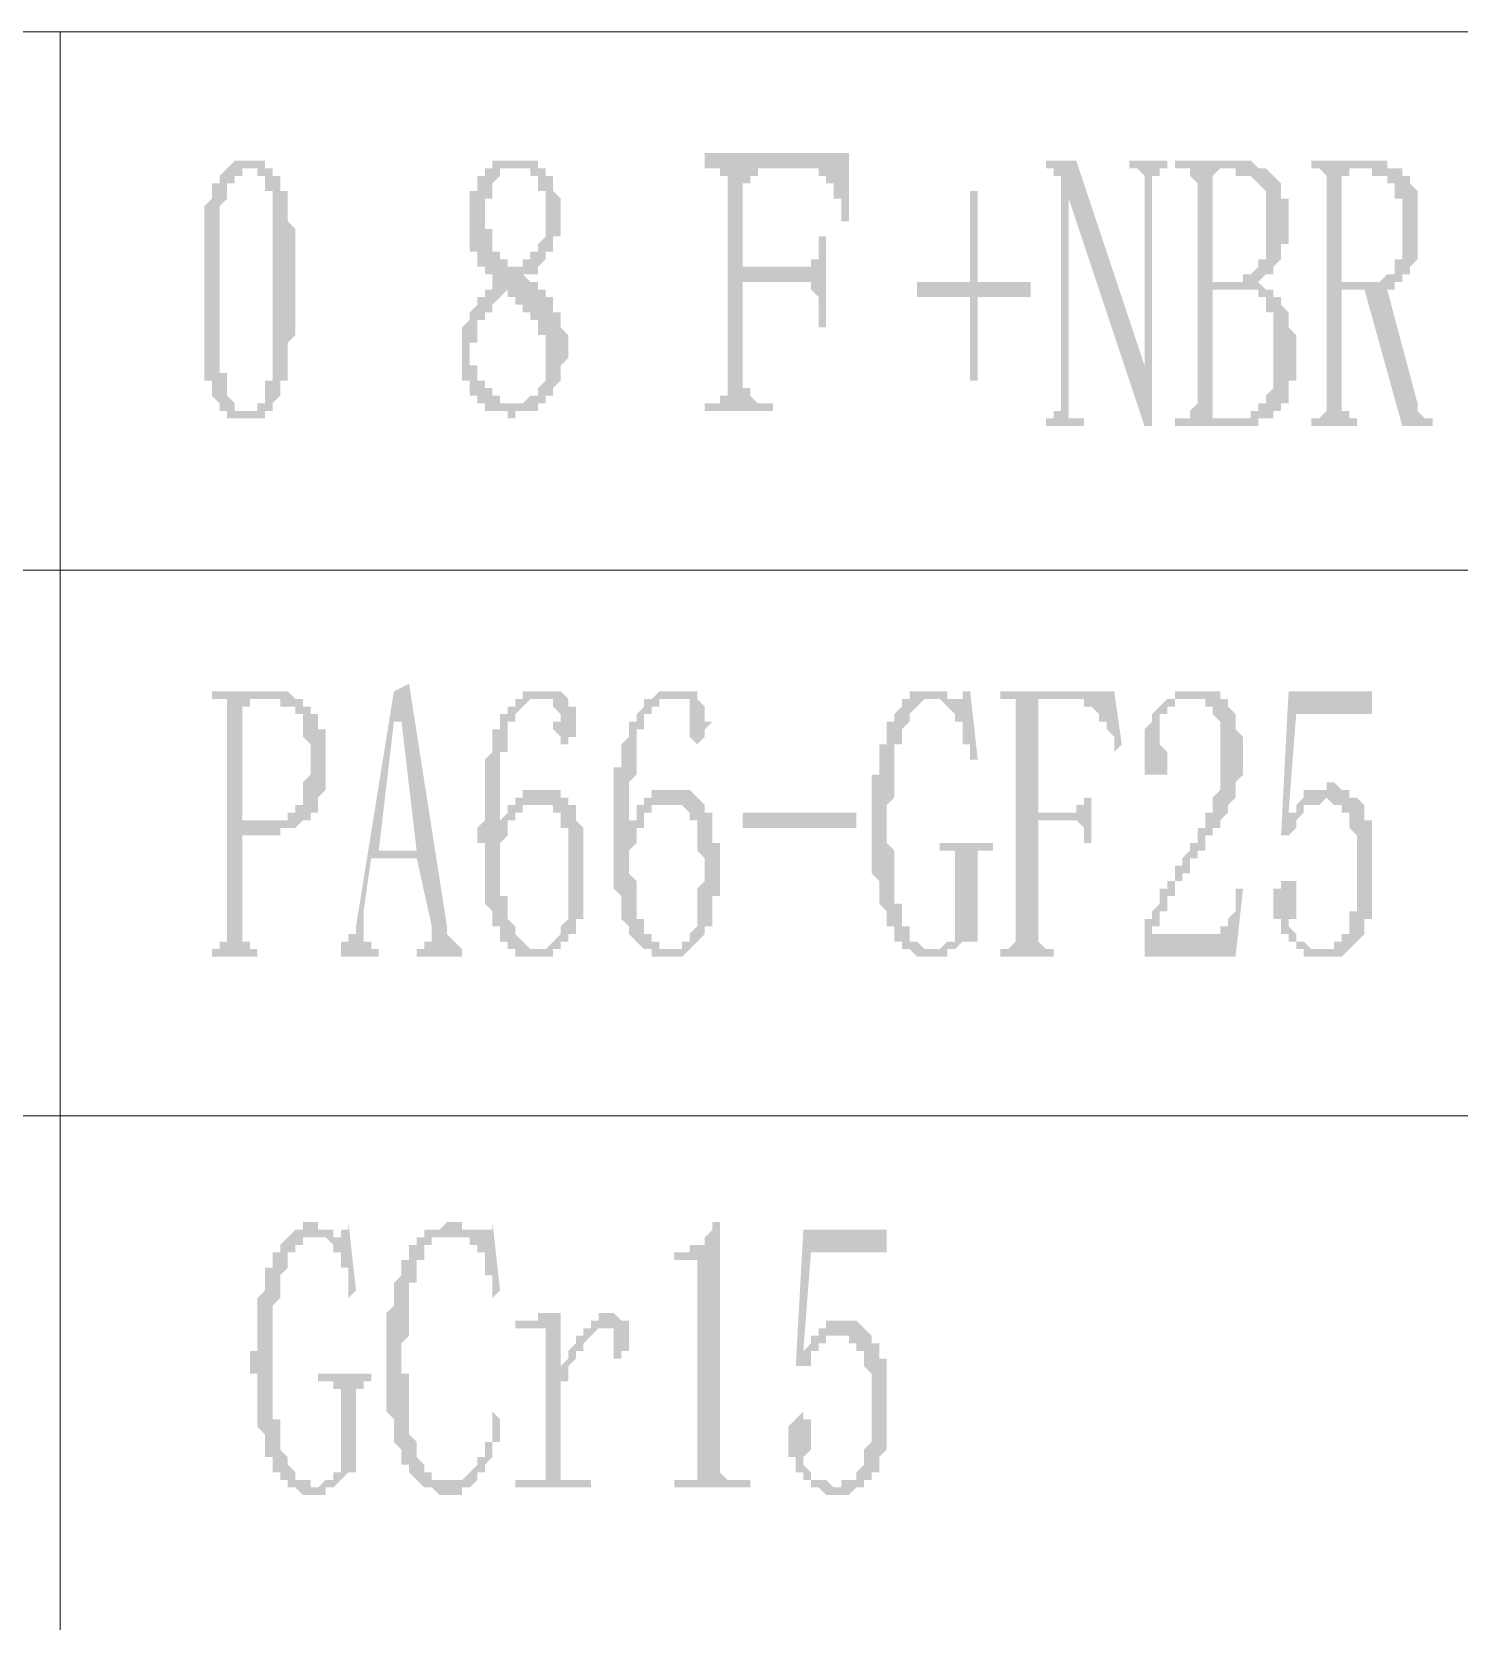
# Model space of a CAD drawing. Header units: millimetres. Extents: x 0 to 275, y 0 to 194.
# Drawn here: x 99.71 to 111.66, y 20.83 to 34.14 of the extents above; entities that cross this region are included whole.
import ezdxf

# ---------------------------------------------------------------- set-up
doc = ezdxf.new("R2010")
doc.units = ezdxf.units.MM

msp = doc.modelspace()

# ---------------------------------------------------------------- hatches: boundary and pattern name
h = msp.add_hatch(color=0)
h.paths.add_polyline_path([(101.6635, 33.062333), (101.6, 33.062333), (101.5365, 33.062333), (101.473, 33.062333), (101.4095, 33.062333), (101.346, 32.998833), (101.2825, 32.935333), (101.2825, 32.871833), (101.219, 32.871833), (101.219, 32.808333), (101.219, 32.744833), (101.1555, 32.681333), (101.1555, 32.617833), (101.1555, 32.554333), (101.1555, 32.490833), (101.1555, 32.427333), (101.1555, 32.363833), (101.1555, 32.300333), (101.1555, 32.236833), (101.1555, 32.173333), (101.1555, 32.109833), (101.1555, 32.046333), (101.1555, 31.982833), (101.1555, 31.919333), (101.1555, 31.855833), (101.1555, 31.792333), (101.1555, 31.728833), (101.1555, 31.665333), (101.1555, 31.601833), (101.1555, 31.538333), (101.1555, 31.474833), (101.1555, 31.411333), (101.1555, 31.347833), (101.1555, 31.284333), (101.1555, 31.220833), (101.219, 31.220833), (101.219, 31.157333), (101.219, 31.093833), (101.2825, 31.030333), (101.2825, 30.966833), (101.346, 30.966833), (101.346, 30.903333), (101.4095, 30.903333), (101.473, 30.903333), (101.5365, 30.903333), (101.6, 30.903333), (101.6635, 30.903333), (101.6635, 30.966833), (101.727, 30.966833), (101.727, 31.030333), (101.7905, 31.093833), (101.7905, 31.157333), (101.7905, 31.220833), (101.854, 31.220833), (101.854, 31.284333), (101.854, 31.347833), (101.854, 31.411333), (101.854, 31.474833), (101.854, 31.538333), (101.9175, 31.601833), (101.9175, 31.665333), (101.9175, 31.728833), (101.9175, 31.792333), (101.9175, 31.855833), (101.9175, 31.919333), (101.9175, 31.982833), (101.9175, 32.046333), (101.9175, 32.109833), (101.9175, 32.173333), (101.9175, 32.236833), (101.9175, 32.300333), (101.9175, 32.363833), (101.9175, 32.427333), (101.9175, 32.490833), (101.854, 32.554333), (101.854, 32.617833), (101.854, 32.681333), (101.854, 32.744833), (101.854, 32.808333), (101.7905, 32.808333), (101.7905, 32.871833), (101.7905, 32.935333), (101.727, 32.935333), (101.727, 32.998833), (101.6635, 32.998833)])
h.paths.add_polyline_path([(101.6, 31.030333), (101.6, 30.966833), (101.5365, 30.966833), (101.473, 30.966833), (101.4095, 30.966833), (101.4095, 31.030333), (101.346, 31.093833), (101.346, 31.157333), (101.346, 31.220833), (101.346, 31.284333), (101.2825, 31.284333), (101.2825, 31.347833), (101.2825, 31.411333), (101.2825, 31.474833), (101.2825, 31.538333), (101.2825, 31.601833), (101.2825, 31.665333), (101.2825, 31.728833), (101.2825, 31.792333), (101.2825, 31.855833), (101.2825, 31.919333), (101.2825, 31.982833), (101.2825, 32.046333), (101.2825, 32.109833), (101.2825, 32.173333), (101.2825, 32.236833), (101.2825, 32.300333), (101.2825, 32.363833), (101.2825, 32.427333), (101.2825, 32.490833), (101.2825, 32.554333), (101.2825, 32.617833), (101.2825, 32.681333), (101.346, 32.744833), (101.346, 32.808333), (101.346, 32.871833), (101.4095, 32.871833), (101.4095, 32.935333), (101.473, 32.935333), (101.473, 32.998833), (101.5365, 32.998833), (101.6, 32.998833), (101.6, 32.935333), (101.6635, 32.935333), (101.6635, 32.871833), (101.6635, 32.808333), (101.727, 32.808333), (101.727, 32.744833), (101.727, 32.681333), (101.727, 32.617833), (101.727, 32.554333), (101.727, 32.490833), (101.727, 32.427333), (101.727, 32.363833), (101.727, 32.300333), (101.727, 32.236833), (101.727, 32.173333), (101.727, 32.109833), (101.727, 32.046333), (101.727, 31.982833), (101.727, 31.919333), (101.727, 31.855833), (101.727, 31.792333), (101.727, 31.728833), (101.727, 31.665333), (101.727, 31.601833), (101.727, 31.538333), (101.727, 31.474833), (101.727, 31.411333), (101.727, 31.347833), (101.727, 31.284333), (101.727, 31.220833), (101.6635, 31.220833), (101.6635, 31.157333), (101.6635, 31.093833), (101.6635, 31.030333)])
h = msp.add_hatch(color=0)
h.paths.add_polyline_path([(103.8225, 32.109833), (103.886, 32.046333), (103.9495, 32.046333), (103.9495, 31.982833), (104.013, 31.982833), (104.013, 31.919333), (104.0765, 31.919333), (104.0765, 31.855833), (104.0765, 31.792333), (104.14, 31.792333), (104.14, 31.728833), (104.14, 31.665333), (104.2035, 31.601833), (104.2035, 31.538333), (104.2035, 31.474833), (104.2035, 31.411333), (104.14, 31.347833), (104.14, 31.284333), (104.14, 31.220833), (104.0765, 31.157333), (104.0765, 31.093833), (104.013, 31.093833), (104.013, 31.030333), (103.9495, 31.030333), (103.9495, 30.966833), (103.886, 30.966833), (103.8225, 30.966833), (103.759, 30.966833), (103.759, 30.903333), (103.6955, 30.903333), (103.6955, 30.966833), (103.632, 30.966833), (103.5685, 30.966833), (103.505, 30.966833), (103.505, 31.030333), (103.4415, 31.030333), (103.4415, 31.093833), (103.378, 31.093833), (103.378, 31.157333), (103.378, 31.220833), (103.3145, 31.220833), (103.3145, 31.284333), (103.3145, 31.347833), (103.3145, 31.411333), (103.3145, 31.474833), (103.3145, 31.538333), (103.3145, 31.601833), (103.3145, 31.665333), (103.378, 31.728833), (103.378, 31.792333), (103.4415, 31.855833), (103.4415, 31.919333), (103.505, 31.919333), (103.505, 31.982833), (103.5685, 31.982833), (103.5685, 32.046333), (103.632, 32.046333), (103.5685, 32.046333), (103.5685, 32.109833), (103.505, 32.109833), (103.505, 32.173333), (103.4415, 32.173333), (103.4415, 32.236833), (103.4415, 32.300333), (103.378, 32.300333), (103.378, 32.363833), (103.378, 32.427333), (103.378, 32.490833), (103.378, 32.554333), (103.378, 32.617833), (103.378, 32.681333), (103.378, 32.744833), (103.378, 32.808333), (103.4415, 32.808333), (103.4415, 32.871833), (103.4415, 32.935333), (103.505, 32.935333), (103.505, 32.998833), (103.5685, 32.998833), (103.5685, 33.062333), (103.632, 33.062333), (103.6955, 33.062333), (103.759, 33.062333), (103.8225, 33.062333), (103.886, 33.062333), (103.9495, 33.062333), (103.9495, 32.998833), (104.013, 32.998833), (104.013, 32.935333), (104.0765, 32.935333), (104.0765, 32.871833), (104.0765, 32.808333), (104.14, 32.744833), (104.14, 32.681333), (104.14, 32.617833), (104.14, 32.554333), (104.14, 32.490833), (104.14, 32.427333), (104.0765, 32.427333), (104.0765, 32.363833), (104.0765, 32.300333), (104.013, 32.300333), (104.013, 32.236833), (103.9495, 32.173333), (103.9495, 32.109833), (103.886, 32.109833)])
h.paths.add_polyline_path([(103.6955, 31.982833), (103.632, 31.919333), (103.5685, 31.855833), (103.5685, 31.792333), (103.505, 31.792333), (103.505, 31.728833), (103.4415, 31.728833), (103.4415, 31.665333), (103.4415, 31.601833), (103.4415, 31.538333), (103.378, 31.538333), (103.378, 31.474833), (103.378, 31.411333), (103.378, 31.347833), (103.4415, 31.347833), (103.4415, 31.284333), (103.4415, 31.220833), (103.505, 31.220833), (103.505, 31.157333), (103.5685, 31.157333), (103.5685, 31.093833), (103.632, 31.093833), (103.632, 31.030333), (103.6955, 31.030333), (103.759, 31.030333), (103.8225, 31.030333), (103.886, 31.093833), (103.9495, 31.093833), (103.9495, 31.157333), (104.013, 31.220833), (104.013, 31.284333), (104.013, 31.347833), (104.013, 31.411333), (104.013, 31.474833), (104.013, 31.538333), (104.013, 31.601833), (103.9495, 31.601833), (103.9495, 31.665333), (103.9495, 31.728833), (103.886, 31.728833), (103.886, 31.792333), (103.8225, 31.792333), (103.8225, 31.855833), (103.759, 31.855833), (103.759, 31.919333), (103.6955, 31.919333)])
h.paths.add_polyline_path([(103.759, 32.173333), (103.8225, 32.173333), (103.8225, 32.236833), (103.886, 32.236833), (103.886, 32.300333), (103.9495, 32.300333), (103.9495, 32.363833), (104.013, 32.427333), (104.013, 32.490833), (104.013, 32.554333), (104.013, 32.617833), (104.013, 32.681333), (104.013, 32.744833), (104.013, 32.808333), (103.9495, 32.808333), (103.9495, 32.871833), (103.9495, 32.935333), (103.886, 32.935333), (103.886, 32.998833), (103.8225, 32.998833), (103.759, 32.998833), (103.6955, 32.998833), (103.632, 32.998833), (103.632, 32.935333), (103.5685, 32.871833), (103.5685, 32.808333), (103.5685, 32.744833), (103.505, 32.744833), (103.505, 32.681333), (103.505, 32.617833), (103.505, 32.554333), (103.505, 32.490833), (103.5685, 32.490833), (103.5685, 32.427333), (103.5685, 32.363833), (103.5685, 32.300333), (103.632, 32.300333), (103.632, 32.236833), (103.6955, 32.236833), (103.6955, 32.173333)])
h = msp.add_hatch(color=0)
h.dxf.hatch_style = 2
h.paths.add_polyline_path([(105.537, 32.808333), (105.537, 31.157333), (105.537, 31.093833), (105.4735, 31.093833), (105.4735, 31.030333), (105.41, 31.030333), (105.3465, 31.030333), (105.3465, 30.966833), (105.918, 30.966833), (105.918, 31.030333), (105.8545, 31.030333), (105.791, 31.030333), (105.7275, 31.093833), (105.7275, 31.157333), (105.664, 31.157333), (105.664, 32.046333), (106.2355, 32.046333), (106.2355, 31.982833), (106.299, 31.919333), (106.299, 31.855833), (106.299, 31.792333), (106.299, 31.728833), (106.299, 31.665333), (106.3625, 31.665333), (106.3625, 32.427333), (106.299, 32.427333), (106.299, 32.363833), (106.299, 32.300333), (106.299, 32.236833), (106.2355, 32.236833), (106.2355, 32.173333), (106.172, 32.173333), (105.664, 32.173333), (105.664, 32.808333), (105.664, 32.871833), (105.7275, 32.871833), (105.7275, 32.935333), (105.791, 32.935333), (105.791, 32.998833), (106.299, 32.998833), (106.299, 32.935333), (106.3625, 32.935333), (106.3625, 32.871833), (106.426, 32.871833), (106.426, 32.808333), (106.426, 32.744833), (106.4895, 32.744833), (106.4895, 32.681333), (106.4895, 32.617833), (106.4895, 32.554333), (106.553, 32.554333), (106.553, 33.125833), (105.3465, 33.125833), (105.3465, 32.998833), (105.41, 32.998833), (105.4735, 32.998833), (105.4735, 32.935333), (105.537, 32.935333), (105.537, 32.871833)])
h = msp.add_hatch(color=0)
h.dxf.hatch_style = 2
h.paths.add_polyline_path([(109.0295, 31.347833), (109.0295, 32.871833), (109.0295, 32.935333), (108.966, 32.998833), (108.9025, 32.998833), (108.9025, 33.062333), (109.22, 33.062333), (109.22, 32.998833), (109.1565, 32.998833), (109.1565, 32.935333), (109.093, 32.935333), (109.093, 32.871833), (109.093, 30.839833), (109.0295, 30.839833), (108.3945, 32.744833), (108.3945, 31.030333), (108.3945, 30.966833), (108.3945, 30.903333), (108.458, 30.903333), (108.5215, 30.903333), (108.5215, 30.839833), (108.204, 30.839833), (108.204, 30.903333), (108.2675, 30.903333), (108.2675, 30.966833), (108.331, 30.966833), (108.331, 31.030333), (108.331, 32.871833), (108.331, 32.935333), (108.2675, 32.935333), (108.2675, 32.998833), (108.204, 32.998833), (108.204, 33.062333), (108.458, 33.062333)])
h = msp.add_hatch(color=0)
h.paths.add_polyline_path([(109.2835, 30.839833), (109.2835, 30.903333), (109.347, 30.903333), (109.4105, 30.903333), (109.4105, 30.966833), (109.474, 31.030333), (109.474, 32.871833), (109.4105, 32.935333), (109.4105, 32.998833), (109.347, 32.998833), (109.2835, 32.998833), (109.2835, 33.062333), (109.7915, 33.062333), (109.855, 33.062333), (109.9185, 33.062333), (109.982, 32.998833), (110.0455, 32.998833), (110.109, 32.935333), (110.1725, 32.871833), (110.1725, 32.808333), (110.1725, 32.744833), (110.236, 32.744833), (110.236, 32.681333), (110.236, 32.617833), (110.236, 32.554333), (110.236, 32.490833), (110.236, 32.427333), (110.236, 32.363833), (110.1725, 32.363833), (110.1725, 32.300333), (110.1725, 32.236833), (110.109, 32.173333), (110.109, 32.109833), (110.0455, 32.109833), (109.982, 32.046333), (110.0455, 31.982833), (110.109, 31.982833), (110.109, 31.919333), (110.1725, 31.919333), (110.1725, 31.855833), (110.236, 31.792333), (110.236, 31.728833), (110.236, 31.665333), (110.2995, 31.601833), (110.2995, 31.538333), (110.2995, 31.474833), (110.2995, 31.411333), (110.2995, 31.347833), (110.2995, 31.284333), (110.2995, 31.220833), (110.236, 31.220833), (110.236, 31.157333), (110.236, 31.093833), (110.236, 31.030333), (110.1725, 31.030333), (110.1725, 30.966833), (110.109, 30.966833), (110.109, 30.903333), (110.0455, 30.903333), (109.982, 30.903333), (109.982, 30.839833), (109.9185, 30.839833), (109.855, 30.839833)])
h.paths.add_polyline_path([(109.7915, 30.903333), (109.855, 30.903333), (109.9185, 30.903333), (109.9185, 30.966833), (109.982, 30.966833), (109.982, 31.030333), (110.0455, 31.030333), (110.0455, 31.093833), (110.109, 31.157333), (110.109, 31.220833), (110.109, 31.284333), (110.109, 31.347833), (110.109, 31.411333), (110.109, 31.474833), (110.109, 31.538333), (110.109, 31.601833), (110.109, 31.665333), (110.109, 31.728833), (110.109, 31.792333), (110.0455, 31.792333), (110.0455, 31.855833), (110.0455, 31.919333), (109.982, 31.919333), (109.982, 31.982833), (109.9185, 31.982833), (109.855, 31.982833), (109.7915, 31.982833), (109.601, 31.982833), (109.601, 31.030333), (109.601, 30.966833), (109.601, 30.903333), (109.6645, 30.903333)])
h.paths.add_polyline_path([(110.0455, 32.554333), (110.0455, 32.617833), (110.0455, 32.681333), (110.0455, 32.744833), (110.0455, 32.808333), (109.982, 32.871833), (109.9185, 32.935333), (109.855, 32.935333), (109.7915, 32.935333), (109.7915, 32.998833), (109.6645, 32.998833), (109.601, 32.935333), (109.601, 32.871833), (109.601, 32.046333), (109.7915, 32.046333), (109.855, 32.046333), (109.855, 32.109833), (109.9185, 32.109833), (109.982, 32.173333), (109.982, 32.236833), (110.0455, 32.236833), (110.0455, 32.300333), (110.0455, 32.363833), (110.0455, 32.427333), (110.0455, 32.490833)])
h = msp.add_hatch(color=0)
h.paths.add_polyline_path([(111.3155, 32.554333), (111.3155, 32.490833), (111.3155, 32.427333), (111.3155, 32.363833), (111.3155, 32.300333), (111.3155, 32.236833), (111.252, 32.173333), (111.252, 32.109833), (111.1885, 32.109833), (111.1885, 32.046333), (111.125, 32.046333), (111.125, 31.982833), (111.0615, 31.982833), (111.3155, 31.030333), (111.3155, 30.966833), (111.379, 30.903333), (111.4425, 30.903333), (111.4425, 30.839833), (111.1885, 30.839833), (110.871, 31.982833), (110.6805, 31.982833), (110.6805, 31.030333), (110.6805, 30.966833), (110.744, 30.966833), (110.744, 30.903333), (110.8075, 30.903333), (110.8075, 30.839833), (110.4265, 30.839833), (110.4265, 30.903333), (110.49, 30.903333), (110.5535, 30.966833), (110.5535, 31.030333), (110.5535, 32.871833), (110.5535, 32.935333), (110.49, 32.998833), (110.4265, 32.998833), (110.4265, 33.062333), (110.9345, 33.062333), (110.998, 33.062333), (111.0615, 33.062333), (111.0615, 32.998833), (111.125, 32.998833), (111.1885, 32.998833), (111.1885, 32.935333), (111.252, 32.935333), (111.252, 32.871833), (111.3155, 32.808333), (111.3155, 32.744833), (111.3155, 32.681333), (111.3155, 32.617833)])
h.paths.add_polyline_path([(110.6805, 32.046333), (110.871, 32.046333), (110.9345, 32.046333), (110.998, 32.046333), (111.0615, 32.109833), (111.125, 32.109833), (111.125, 32.173333), (111.125, 32.236833), (111.1885, 32.236833), (111.1885, 32.300333), (111.1885, 32.363833), (111.1885, 32.427333), (111.1885, 32.490833), (111.1885, 32.554333), (111.1885, 32.617833), (111.1885, 32.681333), (111.1885, 32.744833), (111.125, 32.744833), (111.125, 32.808333), (111.125, 32.871833), (111.0615, 32.871833), (111.0615, 32.935333), (110.998, 32.935333), (110.9345, 32.935333), (110.9345, 32.998833), (110.871, 32.998833), (110.8075, 32.998833), (110.744, 32.998833), (110.744, 32.935333), (110.6805, 32.935333), (110.6805, 32.871833)])
h = msp.add_hatch(color=0)
h.dxf.hatch_style = 2
h.paths.add_polyline_path([(107.569, 32.046333), (107.569, 32.808333), (107.6325, 32.808333), (107.6325, 32.046333), (108.077, 32.046333), (108.077, 31.919333), (107.6325, 31.919333), (107.6325, 31.220833), (107.569, 31.220833), (107.569, 31.919333), (107.1245, 31.919333), (107.1245, 32.046333)])
h = msp.add_hatch(color=0)
h.paths.add_polyline_path([(102.9335, 27.220333), (102.5525, 27.220333), (102.489, 26.775833), (102.489, 26.712333), (102.489, 26.648833), (102.489, 26.585333), (102.489, 26.521833), (102.5525, 26.521833), (102.5525, 26.458333), (102.616, 26.458333), (102.616, 26.394833), (102.2985, 26.394833), (102.2985, 26.458333), (102.2985, 26.521833), (102.362, 26.521833), (102.362, 26.585333), (102.4255, 26.585333), (102.4255, 26.648833), (102.743, 28.617333), (102.87, 28.680833), (103.1875, 26.648833), (103.1875, 26.585333), (103.251, 26.521833), (103.3145, 26.458333), (103.3145, 26.394833), (102.9335, 26.394833), (102.9335, 26.458333), (102.997, 26.458333), (102.997, 26.521833), (103.0605, 26.521833), (103.0605, 26.585333), (103.0605, 26.648833)])
h.paths.add_polyline_path([(102.8065, 28.363333), (102.743, 28.363333), (102.616, 27.283833), (102.9335, 27.283833)])
h = msp.add_hatch(color=0)
h.paths.add_polyline_path([(101.473, 27.410833), (101.473, 26.585333), (101.473, 26.521833), (101.5365, 26.521833), (101.5365, 26.458333), (101.6, 26.458333), (101.6, 26.394833), (101.219, 26.394833), (101.219, 26.458333), (101.2825, 26.458333), (101.2825, 26.521833), (101.346, 26.521833), (101.346, 26.585333), (101.346, 28.426833), (101.346, 28.490333), (101.346, 28.553833), (101.2825, 28.553833), (101.219, 28.553833), (101.219, 28.617333), (101.727, 28.617333), (101.7905, 28.617333), (101.854, 28.617333), (101.9175, 28.553833), (101.981, 28.553833), (101.981, 28.490333), (102.0445, 28.490333), (102.0445, 28.426833), (102.108, 28.426833), (102.108, 28.363333), (102.108, 28.299833), (102.1715, 28.299833), (102.1715, 28.236333), (102.1715, 28.172833), (102.1715, 28.109333), (102.1715, 28.045833), (102.1715, 27.982333), (102.1715, 27.918833), (102.1715, 27.855333), (102.1715, 27.791833), (102.108, 27.728333), (102.108, 27.664833), (102.108, 27.601333), (102.0445, 27.601333), (102.0445, 27.537833), (101.981, 27.537833), (101.9175, 27.474333), (101.854, 27.474333), (101.7905, 27.474333), (101.7905, 27.410833), (101.727, 27.410833)])
h.paths.add_polyline_path([(101.727, 27.537833), (101.7905, 27.537833), (101.854, 27.537833), (101.854, 27.601333), (101.9175, 27.601333), (101.9175, 27.664833), (101.981, 27.664833), (101.981, 27.728333), (101.981, 27.791833), (101.981, 27.855333), (102.0445, 27.918833), (102.0445, 27.982333), (102.0445, 28.045833), (102.0445, 28.109333), (102.0445, 28.172833), (101.981, 28.236333), (101.981, 28.299833), (101.981, 28.363333), (101.981, 28.426833), (101.9175, 28.426833), (101.9175, 28.490333), (101.854, 28.490333), (101.7905, 28.490333), (101.7905, 28.553833), (101.727, 28.553833), (101.6635, 28.553833), (101.5365, 28.553833), (101.5365, 28.490333), (101.473, 28.490333), (101.473, 28.426833), (101.473, 27.537833)])
h = msp.add_hatch(color=0)
h.paths.add_polyline_path([(103.632, 27.283833), (103.632, 27.220333), (103.632, 27.156833), (103.632, 27.093333), (103.632, 27.029833), (103.632, 26.966333), (103.632, 26.902833), (103.6955, 26.902833), (103.6955, 26.839333), (103.6955, 26.775833), (103.6955, 26.712333), (103.759, 26.648833), (103.759, 26.585333), (103.8225, 26.521833), (103.886, 26.458333), (103.9495, 26.458333), (104.013, 26.458333), (104.0765, 26.521833), (104.14, 26.585333), (104.14, 26.648833), (104.2035, 26.712333), (104.2035, 26.775833), (104.2035, 26.839333), (104.2035, 26.902833), (104.2035, 26.966333), (104.2035, 27.029833), (104.2035, 27.093333), (104.2035, 27.156833), (104.2035, 27.220333), (104.2035, 27.283833), (104.2035, 27.347333), (104.2035, 27.410833), (104.2035, 27.474333), (104.14, 27.474333), (104.14, 27.537833), (104.14, 27.601333), (104.0765, 27.601333), (104.0765, 27.664833), (104.013, 27.664833), (103.9495, 27.664833), (103.886, 27.664833), (103.8225, 27.664833), (103.8225, 27.601333), (103.759, 27.601333), (103.759, 27.537833), (103.6955, 27.537833), (103.6955, 27.474333), (103.6955, 27.410833), (103.632, 27.347333)])
h.paths.add_polyline_path([(103.9495, 27.791833), (104.013, 27.791833), (104.0765, 27.791833), (104.14, 27.791833), (104.14, 27.728333), (104.2035, 27.728333), (104.2035, 27.664833), (104.267, 27.664833), (104.267, 27.601333), (104.267, 27.537833), (104.3305, 27.474333), (104.3305, 27.410833), (104.3305, 27.347333), (104.3305, 27.283833), (104.3305, 27.220333), (104.3305, 27.156833), (104.3305, 27.093333), (104.3305, 27.029833), (104.3305, 26.966333), (104.3305, 26.902833), (104.3305, 26.839333), (104.3305, 26.775833), (104.3305, 26.712333), (104.267, 26.712333), (104.267, 26.648833), (104.267, 26.585333), (104.2035, 26.585333), (104.2035, 26.521833), (104.14, 26.521833), (104.14, 26.458333), (104.0765, 26.458333), (104.0765, 26.394833), (104.013, 26.394833), (103.9495, 26.394833), (103.886, 26.394833), (103.8225, 26.394833), (103.759, 26.394833), (103.759, 26.458333), (103.6955, 26.458333), (103.6955, 26.521833), (103.632, 26.521833), (103.632, 26.585333), (103.632, 26.648833), (103.5685, 26.648833), (103.5685, 26.712333), (103.5685, 26.775833), (103.505, 26.839333), (103.505, 26.902833), (103.505, 26.966333), (103.505, 27.029833), (103.505, 27.093333), (103.505, 27.156833), (103.505, 27.220333), (103.505, 27.283833), (103.505, 27.347333), (103.4415, 27.347333), (103.4415, 27.410833), (103.4415, 27.474333), (103.505, 27.537833), (103.505, 27.601333), (103.505, 27.664833), (103.505, 27.728333), (103.505, 27.791833), (103.505, 27.855333), (103.505, 27.918833), (103.505, 27.982333), (103.505, 28.045833), (103.5685, 28.109333), (103.5685, 28.172833), (103.5685, 28.236333), (103.5685, 28.299833), (103.632, 28.299833), (103.632, 28.363333), (103.632, 28.426833), (103.6955, 28.426833), (103.6955, 28.490333), (103.759, 28.490333), (103.759, 28.553833), (103.8225, 28.553833), (103.8225, 28.617333), (103.886, 28.617333), (103.9495, 28.617333), (104.013, 28.617333), (104.0765, 28.617333), (104.14, 28.617333), (104.2035, 28.553833), (104.2035, 28.490333), (104.267, 28.490333), (104.267, 28.426833), (104.267, 28.363333), (104.267, 28.299833), (104.267, 28.236333), (104.2035, 28.236333), (104.2035, 28.172833), (104.14, 28.172833), (104.14, 28.236333), (104.0765, 28.299833), (104.0765, 28.363333), (104.14, 28.363333), (104.14, 28.426833), (104.0765, 28.490333), (104.0765, 28.553833), (104.013, 28.553833), (103.9495, 28.553833), (103.886, 28.553833), (103.8225, 28.490333), (103.759, 28.426833), (103.759, 28.363333), (103.6955, 28.363333), (103.6955, 28.299833), (103.6955, 28.236333), (103.6955, 28.172833), (103.6955, 28.109333), (103.632, 28.109333), (103.632, 28.045833), (103.632, 27.982333), (103.632, 27.918833), (103.632, 27.855333), (103.632, 27.791833), (103.632, 27.728333), (103.632, 27.664833), (103.632, 27.601333), (103.632, 27.537833), (103.632, 27.474333), (103.632, 27.537833), (103.6955, 27.601333), (103.6955, 27.664833), (103.759, 27.664833), (103.759, 27.728333), (103.8225, 27.728333), (103.8225, 27.791833), (103.886, 27.791833)])
h = msp.add_hatch(color=0)
h.paths.add_polyline_path([(104.7115, 27.283833), (104.7115, 27.220333), (104.7115, 27.156833), (104.7115, 27.093333), (104.775, 27.029833), (104.775, 26.966333), (104.775, 26.902833), (104.775, 26.839333), (104.775, 26.775833), (104.775, 26.712333), (104.8385, 26.712333), (104.8385, 26.648833), (104.8385, 26.585333), (104.902, 26.585333), (104.902, 26.521833), (104.9655, 26.521833), (104.9655, 26.458333), (105.029, 26.458333), (105.0925, 26.458333), (105.156, 26.458333), (105.156, 26.521833), (105.2195, 26.521833), (105.2195, 26.585333), (105.283, 26.648833), (105.283, 26.712333), (105.283, 26.775833), (105.283, 26.839333), (105.283, 26.902833), (105.283, 26.966333), (105.3465, 27.029833), (105.3465, 27.093333), (105.3465, 27.156833), (105.3465, 27.220333), (105.283, 27.283833), (105.283, 27.347333), (105.283, 27.410833), (105.283, 27.474333), (105.283, 27.537833), (105.2195, 27.537833), (105.2195, 27.601333), (105.156, 27.664833), (105.0925, 27.664833), (105.029, 27.664833), (104.9655, 27.664833), (104.902, 27.664833), (104.902, 27.601333), (104.8385, 27.601333), (104.8385, 27.537833), (104.8385, 27.474333), (104.775, 27.474333), (104.775, 27.410833), (104.775, 27.347333)])
h.paths.add_polyline_path([(105.0925, 27.791833), (105.156, 27.791833), (105.2195, 27.791833), (105.283, 27.728333), (105.3465, 27.664833), (105.3465, 27.601333), (105.41, 27.601333), (105.41, 27.537833), (105.41, 27.474333), (105.41, 27.410833), (105.41, 27.347333), (105.4735, 27.347333), (105.4735, 27.283833), (105.4735, 27.220333), (105.4735, 27.156833), (105.4735, 27.093333), (105.4735, 27.029833), (105.4735, 26.966333), (105.4735, 26.902833), (105.41, 26.902833), (105.41, 26.839333), (105.41, 26.775833), (105.41, 26.712333), (105.41, 26.648833), (105.3465, 26.648833), (105.3465, 26.585333), (105.283, 26.521833), (105.2195, 26.458333), (105.156, 26.394833), (105.0925, 26.394833), (105.029, 26.394833), (104.9655, 26.394833), (104.902, 26.394833), (104.902, 26.458333), (104.8385, 26.458333), (104.775, 26.521833), (104.7115, 26.585333), (104.7115, 26.648833), (104.648, 26.712333), (104.648, 26.775833), (104.648, 26.839333), (104.648, 26.902833), (104.5845, 26.966333), (104.5845, 27.029833), (104.5845, 27.093333), (104.5845, 27.156833), (104.5845, 27.220333), (104.5845, 27.283833), (104.5845, 27.347333), (104.5845, 27.410833), (104.5845, 27.474333), (104.5845, 27.537833), (104.5845, 27.601333), (104.5845, 27.664833), (104.5845, 27.728333), (104.5845, 27.791833), (104.5845, 27.855333), (104.5845, 27.918833), (104.5845, 27.982333), (104.648, 27.982333), (104.648, 28.045833), (104.648, 28.109333), (104.648, 28.172833), (104.7115, 28.236333), (104.7115, 28.299833), (104.7115, 28.363333), (104.775, 28.363333), (104.775, 28.426833), (104.8385, 28.490333), (104.8385, 28.553833), (104.902, 28.553833), (104.9655, 28.617333), (105.029, 28.617333), (105.0925, 28.617333), (105.156, 28.617333), (105.2195, 28.617333), (105.283, 28.617333), (105.283, 28.553833), (105.3465, 28.490333), (105.3465, 28.426833), (105.3465, 28.363333), (105.41, 28.363333), (105.3465, 28.299833), (105.3465, 28.236333), (105.283, 28.172833), (105.2195, 28.236333), (105.2195, 28.299833), (105.2195, 28.363333), (105.2195, 28.426833), (105.2195, 28.490333), (105.2195, 28.553833), (105.156, 28.553833), (105.0925, 28.553833), (105.029, 28.553833), (104.9655, 28.553833), (104.9655, 28.490333), (104.902, 28.490333), (104.902, 28.426833), (104.8385, 28.426833), (104.8385, 28.363333), (104.8385, 28.299833), (104.775, 28.299833), (104.775, 28.236333), (104.775, 28.172833), (104.775, 28.109333), (104.775, 28.045833), (104.775, 27.982333), (104.775, 27.918833), (104.7115, 27.855333), (104.7115, 27.791833), (104.7115, 27.728333), (104.7115, 27.664833), (104.7115, 27.601333), (104.7115, 27.537833), (104.7115, 27.474333), (104.7115, 27.537833), (104.775, 27.537833), (104.775, 27.601333), (104.775, 27.664833), (104.8385, 27.664833), (104.8385, 27.728333), (104.902, 27.728333), (104.902, 27.791833), (104.9655, 27.791833), (105.029, 27.791833)])
h = msp.add_hatch(color=0)
h.dxf.hatch_style = 2
h.paths.add_polyline_path([(107.2515, 28.553833), (107.188, 28.553833), (107.1245, 28.490333), (107.061, 28.426833), (107.061, 28.363333), (106.9975, 28.299833), (106.9975, 28.236333), (106.9975, 28.172833), (106.934, 28.172833), (106.934, 28.109333), (106.934, 28.045833), (106.934, 27.982333), (106.934, 27.918833), (106.934, 27.855333), (106.934, 27.791833), (106.934, 27.728333), (106.8705, 27.664833), (106.8705, 27.601333), (106.8705, 27.537833), (106.8705, 27.474333), (106.8705, 27.410833), (106.8705, 27.347333), (106.934, 27.283833), (106.934, 27.220333), (106.934, 27.156833), (106.934, 27.093333), (106.934, 27.029833), (106.934, 26.966333), (106.934, 26.902833), (106.934, 26.839333), (106.9975, 26.839333), (106.9975, 26.775833), (106.9975, 26.712333), (106.9975, 26.648833), (107.061, 26.648833), (107.061, 26.585333), (107.061, 26.521833), (107.1245, 26.521833), (107.188, 26.458333), (107.2515, 26.458333), (107.315, 26.458333), (107.3785, 26.521833), (107.442, 26.521833), (107.442, 26.585333), (107.442, 26.648833), (107.442, 26.712333), (107.442, 27.156833), (107.442, 27.220333), (107.442, 27.283833), (107.3785, 27.283833), (107.315, 27.283833), (107.315, 27.347333), (107.7595, 27.347333), (107.7595, 27.283833), (107.696, 27.283833), (107.6325, 27.283833), (107.6325, 27.220333), (107.6325, 27.156833), (107.6325, 26.521833), (107.569, 26.521833), (107.5055, 26.521833), (107.442, 26.458333), (107.3785, 26.458333), (107.3785, 26.394833), (107.315, 26.394833), (107.2515, 26.394833), (107.188, 26.394833), (107.1245, 26.394833), (107.061, 26.458333), (106.9975, 26.458333), (106.9975, 26.521833), (106.934, 26.521833), (106.934, 26.585333), (106.934, 26.648833), (106.8705, 26.648833), (106.8705, 26.712333), (106.8705, 26.775833), (106.807, 26.839333), (106.807, 26.902833), (106.807, 26.966333), (106.807, 27.029833), (106.7435, 27.093333), (106.7435, 27.156833), (106.7435, 27.220333), (106.7435, 27.283833), (106.7435, 27.347333), (106.7435, 27.410833), (106.7435, 27.474333), (106.7435, 27.537833), (106.7435, 27.601333), (106.7435, 27.664833), (106.7435, 27.728333), (106.7435, 27.791833), (106.7435, 27.855333), (106.7435, 27.918833), (106.807, 27.918833), (106.807, 27.982333), (106.807, 28.045833), (106.807, 28.109333), (106.807, 28.172833), (106.8705, 28.172833), (106.8705, 28.236333), (106.8705, 28.299833), (106.8705, 28.363333), (106.934, 28.363333), (106.934, 28.426833), (106.9975, 28.490333), (106.9975, 28.553833), (107.061, 28.553833), (107.061, 28.617333), (107.1245, 28.617333), (107.188, 28.617333), (107.2515, 28.617333), (107.315, 28.617333), (107.3785, 28.617333), (107.3785, 28.553833), (107.442, 28.553833), (107.5055, 28.553833), (107.5055, 28.617333), (107.569, 28.617333), (107.6325, 28.045833), (107.569, 28.045833), (107.569, 28.109333), (107.569, 28.172833), (107.5055, 28.172833), (107.5055, 28.236333), (107.5055, 28.299833), (107.5055, 28.363333), (107.442, 28.363333), (107.442, 28.426833), (107.3785, 28.490333), (107.315, 28.553833)])
h = msp.add_hatch(color=0)
h.dxf.hatch_style = 2
h.paths.add_polyline_path([(108.2675, 26.458333), (108.2675, 26.394833), (107.823, 26.394833), (107.823, 26.458333), (107.8865, 26.458333), (107.95, 26.521833), (107.95, 26.585333), (107.95, 28.426833), (107.95, 28.490333), (107.95, 28.553833), (107.8865, 28.553833), (107.823, 28.553833), (107.823, 28.617333), (108.7755, 28.617333), (108.839, 28.172833), (108.7755, 28.109333), (108.7755, 28.172833), (108.7755, 28.236333), (108.712, 28.299833), (108.712, 28.363333), (108.6485, 28.363333), (108.6485, 28.426833), (108.585, 28.490333), (108.5215, 28.490333), (108.5215, 28.553833), (108.458, 28.553833), (108.204, 28.553833), (108.1405, 28.553833), (108.1405, 28.490333), (108.1405, 28.426833), (108.1405, 27.601333), (108.3945, 27.601333), (108.458, 27.601333), (108.458, 27.664833), (108.5215, 27.664833), (108.5215, 27.728333), (108.585, 27.728333), (108.585, 27.791833), (108.585, 27.855333), (108.585, 27.918833), (108.585, 27.156833), (108.585, 27.220333), (108.585, 27.283833), (108.585, 27.347333), (108.5215, 27.347333), (108.5215, 27.410833), (108.5215, 27.474333), (108.458, 27.537833), (108.3945, 27.537833), (108.1405, 27.537833), (108.1405, 26.585333), (108.1405, 26.521833), (108.204, 26.458333)])
h = msp.add_hatch(color=0)
h.dxf.hatch_style = 2
h.paths.add_polyline_path([(109.6645, 28.109333), (109.6645, 28.172833), (109.6645, 28.236333), (109.6645, 28.299833), (109.6645, 28.363333), (109.601, 28.426833), (109.601, 28.490333), (109.5375, 28.490333), (109.5375, 28.553833), (109.474, 28.553833), (109.4105, 28.553833), (109.347, 28.553833), (109.2835, 28.553833), (109.2835, 28.490333), (109.22, 28.490333), (109.22, 28.426833), (109.1565, 28.426833), (109.1565, 28.363333), (109.1565, 28.299833), (109.1565, 28.236333), (109.1565, 28.172833), (109.22, 28.109333), (109.22, 28.045833), (109.22, 27.982333), (109.22, 27.918833), (109.1565, 27.918833), (109.093, 27.918833), (109.0295, 27.918833), (109.0295, 27.982333), (109.0295, 28.045833), (109.0295, 28.109333), (109.0295, 28.172833), (109.0295, 28.236333), (109.0295, 28.299833), (109.093, 28.363333), (109.093, 28.426833), (109.1565, 28.490333), (109.22, 28.553833), (109.2835, 28.553833), (109.2835, 28.617333), (109.347, 28.617333), (109.4105, 28.617333), (109.474, 28.617333), (109.5375, 28.617333), (109.601, 28.617333), (109.6645, 28.617333), (109.6645, 28.553833), (109.728, 28.553833), (109.728, 28.490333), (109.7915, 28.426833), (109.7915, 28.363333), (109.7915, 28.299833), (109.855, 28.236333), (109.855, 28.172833), (109.855, 28.109333), (109.855, 28.045833), (109.855, 27.982333), (109.855, 27.918833), (109.7915, 27.855333), (109.7915, 27.791833), (109.7915, 27.728333), (109.728, 27.664833), (109.728, 27.601333), (109.6645, 27.537833), (109.6645, 27.474333), (109.601, 27.474333), (109.601, 27.410833), (109.5375, 27.410833), (109.5375, 27.347333), (109.5375, 27.283833), (109.474, 27.283833), (109.474, 27.220333), (109.4105, 27.220333), (109.4105, 27.156833), (109.4105, 27.093333), (109.347, 27.093333), (109.347, 27.029833), (109.2835, 27.029833), (109.2835, 26.966333), (109.2835, 26.902833), (109.22, 26.902833), (109.22, 26.839333), (109.22, 26.775833), (109.1565, 26.775833), (109.1565, 26.712333), (109.1565, 26.648833), (109.093, 26.648833), (109.093, 26.585333), (109.601, 26.585333), (109.6645, 26.585333), (109.6645, 26.648833), (109.728, 26.648833), (109.728, 26.712333), (109.7915, 26.775833), (109.7915, 26.839333), (109.7915, 26.902833), (109.7915, 26.966333), (109.855, 26.966333), (109.7915, 26.394833), (109.0295, 26.394833), (109.0295, 26.585333), (109.0295, 26.648833), (109.0295, 26.712333), (109.093, 26.712333), (109.093, 26.775833), (109.1565, 26.839333), (109.1565, 26.902833), (109.1565, 26.966333), (109.22, 26.966333), (109.22, 27.029833), (109.2835, 27.029833), (109.2835, 27.093333), (109.2835, 27.156833), (109.347, 27.156833), (109.347, 27.220333), (109.4105, 27.283833), (109.4105, 27.347333), (109.474, 27.347333), (109.474, 27.410833), (109.474, 27.474333), (109.5375, 27.474333), (109.5375, 27.537833), (109.5375, 27.601333), (109.601, 27.601333), (109.601, 27.664833), (109.601, 27.728333), (109.6645, 27.791833), (109.6645, 27.855333), (109.6645, 27.918833), (109.6645, 27.982333), (109.6645, 28.045833)])
h = msp.add_hatch(color=0)
h.dxf.hatch_style = 2
h.paths.add_polyline_path([(110.617, 27.855333), (110.6805, 27.791833), (110.744, 27.791833), (110.744, 27.728333), (110.8075, 27.728333), (110.871, 27.664833), (110.871, 27.601333), (110.871, 27.537833), (110.9345, 27.537833), (110.9345, 27.474333), (110.9345, 27.410833), (110.9345, 27.347333), (110.9345, 27.283833), (110.9345, 27.220333), (110.9345, 27.156833), (110.9345, 27.093333), (110.9345, 27.029833), (110.9345, 26.966333), (110.9345, 26.902833), (110.9345, 26.839333), (110.9345, 26.775833), (110.9345, 26.712333), (110.871, 26.712333), (110.871, 26.648833), (110.871, 26.585333), (110.8075, 26.521833), (110.744, 26.458333), (110.6805, 26.394833), (110.617, 26.394833), (110.5535, 26.394833), (110.49, 26.394833), (110.4265, 26.394833), (110.363, 26.394833), (110.363, 26.458333), (110.2995, 26.458333), (110.2995, 26.521833), (110.236, 26.521833), (110.236, 26.585333), (110.1725, 26.585333), (110.1725, 26.648833), (110.1725, 26.712333), (110.109, 26.712333), (110.109, 26.775833), (110.109, 26.839333), (110.109, 26.902833), (110.109, 26.966333), (110.1725, 26.966333), (110.1725, 27.029833), (110.236, 27.029833), (110.2995, 27.029833), (110.2995, 26.966333), (110.2995, 26.902833), (110.2995, 26.839333), (110.2995, 26.775833), (110.2995, 26.712333), (110.236, 26.712333), (110.236, 26.648833), (110.2995, 26.585333), (110.2995, 26.521833), (110.363, 26.521833), (110.4265, 26.458333), (110.49, 26.458333), (110.5535, 26.458333), (110.617, 26.458333), (110.617, 26.521833), (110.6805, 26.521833), (110.6805, 26.585333), (110.744, 26.585333), (110.744, 26.648833), (110.744, 26.712333), (110.744, 26.775833), (110.8075, 26.775833), (110.8075, 26.839333), (110.8075, 26.902833), (110.8075, 26.966333), (110.8075, 27.029833), (110.8075, 27.093333), (110.8075, 27.156833), (110.8075, 27.220333), (110.8075, 27.283833), (110.8075, 27.347333), (110.8075, 27.410833), (110.744, 27.474333), (110.744, 27.537833), (110.744, 27.601333), (110.6805, 27.601333), (110.6805, 27.664833), (110.617, 27.664833), (110.5535, 27.728333), (110.49, 27.664833), (110.4265, 27.664833), (110.363, 27.664833), (110.363, 27.601333), (110.2995, 27.537833), (110.2995, 27.474333), (110.236, 27.410833), (110.1725, 27.410833), (110.236, 28.617333), (110.9345, 28.617333), (110.9345, 28.426833), (110.2995, 28.426833), (110.236, 27.601333), (110.2995, 27.601333), (110.2995, 27.664833), (110.363, 27.728333), (110.363, 27.791833), (110.4265, 27.791833), (110.49, 27.791833), (110.5535, 27.791833), (110.5535, 27.855333)])
h = msp.add_hatch(color=0)
h.dxf.hatch_style = 2
h.paths.add_polyline_path([(105.664, 27.474333), (105.664, 27.601333), (106.6165, 27.601333), (106.6165, 27.474333)])
h = msp.add_hatch(color=0)
h.dxf.hatch_style = 2
h.paths.add_polyline_path([(102.0445, 24.045333), (101.981, 24.045333), (101.981, 23.981833), (101.9175, 23.981833), (101.9175, 23.918333), (101.854, 23.918333), (101.854, 23.854833), (101.854, 23.791333), (101.7905, 23.727833), (101.7905, 23.664333), (101.7905, 23.600833), (101.7905, 23.537333), (101.727, 23.473833), (101.727, 23.410333), (101.727, 23.346833), (101.727, 23.283333), (101.727, 23.219833), (101.727, 23.156333), (101.727, 23.092833), (101.727, 23.029333), (101.727, 22.965833), (101.727, 22.902333), (101.727, 22.838833), (101.727, 22.775333), (101.727, 22.711833), (101.727, 22.648333), (101.727, 22.584833), (101.727, 22.521333), (101.7905, 22.521333), (101.7905, 22.457833), (101.7905, 22.394333), (101.7905, 22.330833), (101.7905, 22.267333), (101.854, 22.203833), (101.854, 22.140333), (101.9175, 22.076833), (101.9175, 22.013333), (101.981, 22.013333), (102.0445, 22.013333), (102.0445, 21.949833), (102.108, 21.949833), (102.1715, 22.013333), (102.235, 22.013333), (102.235, 22.076833), (102.2985, 22.076833), (102.2985, 22.140333), (102.2985, 22.203833), (102.2985, 22.648333), (102.2985, 22.711833), (102.2985, 22.775333), (102.235, 22.775333), (102.235, 22.838833), (102.1715, 22.838833), (102.108, 22.838833), (102.108, 22.902333), (102.5525, 22.902333), (102.5525, 22.838833), (102.489, 22.838833), (102.489, 22.775333), (102.4255, 22.775333), (102.4255, 22.711833), (102.4255, 22.648333), (102.4255, 22.013333), (102.4255, 22.076833), (102.362, 22.076833), (102.2985, 22.013333), (102.235, 21.949833), (102.1715, 21.949833), (102.1715, 21.886333), (102.108, 21.886333), (102.0445, 21.886333), (101.981, 21.886333), (101.9175, 21.949833), (101.854, 21.949833), (101.854, 22.013333), (101.7905, 22.013333), (101.7905, 22.076833), (101.727, 22.076833), (101.727, 22.140333), (101.727, 22.203833), (101.6635, 22.203833), (101.6635, 22.267333), (101.6635, 22.330833), (101.6635, 22.394333), (101.6, 22.457833), (101.6, 22.521333), (101.6, 22.584833), (101.6, 22.648333), (101.6, 22.711833), (101.6, 22.775333), (101.6, 22.838833), (101.6, 22.902333), (101.5365, 22.902333), (101.5365, 22.965833), (101.5365, 23.029333), (101.5365, 23.092833), (101.6, 23.092833), (101.6, 23.156333), (101.6, 23.219833), (101.6, 23.283333), (101.6, 23.346833), (101.6, 23.410333), (101.6, 23.473833), (101.6, 23.537333), (101.6635, 23.600833), (101.6635, 23.664333), (101.6635, 23.727833), (101.6635, 23.791333), (101.727, 23.791333), (101.727, 23.854833), (101.727, 23.918333), (101.7905, 23.918333), (101.7905, 23.981833), (101.854, 24.045333), (101.9175, 24.108833), (101.981, 24.108833), (101.981, 24.172333), (102.0445, 24.172333), (102.108, 24.172333), (102.108, 24.108833), (102.1715, 24.108833), (102.235, 24.108833), (102.235, 24.045333), (102.2985, 24.045333), (102.2985, 24.108833), (102.362, 24.108833), (102.362, 24.172333), (102.4255, 23.600833), (102.362, 23.537333), (102.362, 23.600833), (102.362, 23.664333), (102.362, 23.727833), (102.362, 23.791333), (102.2985, 23.791333), (102.2985, 23.854833), (102.2985, 23.918333), (102.235, 23.918333), (102.235, 23.981833), (102.1715, 24.045333), (102.108, 24.045333)])
h = msp.add_hatch(color=0)
h.dxf.hatch_style = 2
h.paths.add_polyline_path([(103.1875, 21.886333), (103.124, 21.886333), (103.0605, 21.949833), (102.997, 21.949833), (102.9335, 22.013333), (102.87, 22.076833), (102.87, 22.140333), (102.8065, 22.140333), (102.8065, 22.203833), (102.8065, 22.267333), (102.743, 22.330833), (102.743, 22.394333), (102.743, 22.457833), (102.743, 22.521333), (102.6795, 22.584833), (102.6795, 22.648333), (102.6795, 22.711833), (102.6795, 22.775333), (102.6795, 22.838833), (102.6795, 22.902333), (102.6795, 22.965833), (102.6795, 23.029333), (102.6795, 23.092833), (102.6795, 23.156333), (102.6795, 23.219833), (102.6795, 23.283333), (102.6795, 23.346833), (102.6795, 23.410333), (102.743, 23.473833), (102.743, 23.537333), (102.743, 23.600833), (102.743, 23.664333), (102.8065, 23.727833), (102.8065, 23.791333), (102.8065, 23.854833), (102.87, 23.854833), (102.87, 23.918333), (102.87, 23.981833), (102.9335, 23.981833), (102.9335, 24.045333), (102.997, 24.045333), (102.997, 24.108833), (103.0605, 24.108833), (103.124, 24.108833), (103.1875, 24.172333), (103.251, 24.172333), (103.3145, 24.172333), (103.3145, 24.108833), (103.378, 24.108833), (103.4415, 24.108833), (103.505, 24.108833), (103.5685, 24.108833), (103.5685, 24.172333), (103.632, 23.600833), (103.5685, 23.537333), (103.5685, 23.600833), (103.5685, 23.664333), (103.5685, 23.727833), (103.505, 23.727833), (103.505, 23.791333), (103.505, 23.854833), (103.505, 23.918333), (103.4415, 23.918333), (103.4415, 23.981833), (103.378, 23.981833), (103.378, 24.045333), (103.3145, 24.045333), (103.251, 24.045333), (103.1875, 24.045333), (103.124, 24.045333), (103.0605, 24.045333), (103.0605, 23.981833), (102.997, 23.981833), (102.997, 23.918333), (102.997, 23.854833), (102.9335, 23.854833), (102.9335, 23.791333), (102.9335, 23.727833), (102.9335, 23.664333), (102.87, 23.664333), (102.87, 23.600833), (102.87, 23.537333), (102.87, 23.473833), (102.87, 23.410333), (102.87, 23.346833), (102.87, 23.283333), (102.87, 23.219833), (102.8065, 23.156333), (102.8065, 23.092833), (102.8065, 23.029333), (102.8065, 22.965833), (102.8065, 22.902333), (102.87, 22.902333), (102.87, 22.838833), (102.87, 22.775333), (102.87, 22.711833), (102.87, 22.648333), (102.87, 22.584833), (102.87, 22.521333), (102.87, 22.457833), (102.87, 22.394333), (102.9335, 22.330833), (102.9335, 22.267333), (102.9335, 22.203833), (102.997, 22.140333), (102.997, 22.076833), (103.0605, 22.076833), (103.0605, 22.013333), (103.124, 22.013333), (103.1875, 22.013333), (103.251, 22.013333), (103.3145, 22.013333), (103.378, 22.076833), (103.4415, 22.140333), (103.4415, 22.203833), (103.505, 22.203833), (103.505, 22.267333), (103.505, 22.330833), (103.5685, 22.330833), (103.5685, 22.394333), (103.5685, 22.457833), (103.5685, 22.521333), (103.5685, 22.584833), (103.632, 22.521333), (103.632, 22.457833), (103.632, 22.394333), (103.632, 22.330833), (103.5685, 22.330833), (103.5685, 22.267333), (103.5685, 22.203833), (103.505, 22.140333), (103.505, 22.076833), (103.4415, 22.076833), (103.4415, 22.013333), (103.378, 21.949833), (103.3145, 21.949833), (103.3145, 21.886333), (103.251, 21.886333)])
h = msp.add_hatch(color=0)
h.dxf.hatch_style = 2
h.paths.add_polyline_path([(105.4735, 24.172333), (105.4735, 22.203833), (105.4735, 22.140333), (105.4735, 22.076833), (105.537, 22.013333), (105.6005, 22.013333), (105.7275, 22.013333), (105.7275, 21.949833), (105.0925, 21.949833), (105.0925, 22.013333), (105.156, 22.013333), (105.2195, 22.013333), (105.283, 22.013333), (105.283, 22.076833), (105.283, 22.140333), (105.283, 22.203833), (105.283, 23.727833), (105.283, 23.791333), (105.283, 23.854833), (105.2195, 23.854833), (105.0925, 23.854833), (105.0925, 23.918333), (105.156, 23.918333), (105.2195, 23.918333), (105.2195, 23.981833), (105.283, 23.981833), (105.3465, 23.981833), (105.3465, 24.045333), (105.41, 24.108833), (105.41, 24.172333)])
h = msp.add_hatch(color=0)
h.dxf.hatch_style = 2
h.paths.add_polyline_path([(106.4895, 23.346833), (106.553, 23.346833), (106.6165, 23.346833), (106.68, 23.283333), (106.7435, 23.219833), (106.7435, 23.156333), (106.807, 23.156333), (106.807, 23.092833), (106.807, 23.029333), (106.8705, 23.029333), (106.8705, 22.965833), (106.8705, 22.902333), (106.8705, 22.838833), (106.8705, 22.775333), (106.8705, 22.711833), (106.8705, 22.648333), (106.8705, 22.584833), (106.8705, 22.521333), (106.8705, 22.457833), (106.8705, 22.394333), (106.8705, 22.330833), (106.8705, 22.267333), (106.807, 22.203833), (106.807, 22.140333), (106.807, 22.076833), (106.7435, 22.076833), (106.7435, 22.013333), (106.68, 22.013333), (106.68, 21.949833), (106.6165, 21.949833), (106.553, 21.886333), (106.4895, 21.886333), (106.426, 21.886333), (106.3625, 21.886333), (106.299, 21.949833), (106.2355, 21.949833), (106.2355, 22.013333), (106.172, 22.013333), (106.172, 22.076833), (106.1085, 22.076833), (106.1085, 22.140333), (106.1085, 22.203833), (106.045, 22.203833), (106.045, 22.267333), (106.045, 22.330833), (106.045, 22.394333), (106.045, 22.457833), (106.1085, 22.521333), (106.172, 22.584833), (106.172, 22.521333), (106.2355, 22.521333), (106.2355, 22.457833), (106.2355, 22.394333), (106.2355, 22.330833), (106.2355, 22.267333), (106.172, 22.203833), (106.172, 22.140333), (106.2355, 22.076833), (106.2355, 22.013333), (106.299, 22.013333), (106.3625, 22.013333), (106.426, 21.949833), (106.4895, 21.949833), (106.4895, 22.013333), (106.553, 22.013333), (106.6165, 22.013333), (106.6165, 22.076833), (106.68, 22.140333), (106.68, 22.203833), (106.68, 22.267333), (106.7435, 22.330833), (106.7435, 22.394333), (106.7435, 22.457833), (106.7435, 22.521333), (106.7435, 22.584833), (106.7435, 22.648333), (106.7435, 22.711833), (106.7435, 22.775333), (106.7435, 22.838833), (106.7435, 22.902333), (106.68, 22.965833), (106.68, 23.029333), (106.68, 23.092833), (106.6165, 23.092833), (106.6165, 23.156333), (106.553, 23.156333), (106.553, 23.219833), (106.4895, 23.219833), (106.426, 23.219833), (106.3625, 23.219833), (106.3625, 23.156333), (106.299, 23.156333), (106.299, 23.092833), (106.2355, 23.092833), (106.2355, 23.029333), (106.2355, 22.965833), (106.172, 22.965833), (106.1085, 22.965833), (106.172, 24.108833), (106.8705, 24.108833), (106.8705, 23.918333), (106.2355, 23.918333), (106.172, 23.092833), (106.2355, 23.156333), (106.2355, 23.219833), (106.299, 23.219833), (106.299, 23.283333), (106.3625, 23.283333), (106.3625, 23.346833), (106.426, 23.346833)])
h = msp.add_hatch(color=0)
h.dxf.hatch_style = 2
h.paths.add_polyline_path([(104.14, 22.965833), (104.2035, 23.029333), (104.2035, 23.092833), (104.267, 23.156333), (104.267, 23.219833), (104.3305, 23.219833), (104.3305, 23.283333), (104.394, 23.283333), (104.394, 23.346833), (104.4575, 23.346833), (104.4575, 23.410333), (104.521, 23.410333), (104.5845, 23.410333), (104.648, 23.346833), (104.7115, 23.346833), (104.7115, 23.283333), (104.7115, 23.219833), (104.7115, 23.156333), (104.7115, 23.092833), (104.648, 23.092833), (104.648, 23.029333), (104.5845, 23.029333), (104.5845, 23.092833), (104.5845, 23.156333), (104.5845, 23.219833), (104.5845, 23.283333), (104.521, 23.283333), (104.4575, 23.283333), (104.394, 23.219833), (104.3305, 23.156333), (104.3305, 23.092833), (104.267, 23.092833), (104.267, 23.029333), (104.2035, 22.965833), (104.2035, 22.902333), (104.2035, 22.838833), (104.14, 22.838833), (104.14, 22.775333), (104.14, 22.076833), (104.14, 22.013333), (104.2035, 22.013333), (104.394, 22.013333), (104.394, 21.949833), (103.759, 21.949833), (103.759, 22.013333), (103.9495, 22.013333), (104.013, 22.013333), (104.013, 22.076833), (104.013, 23.156333), (104.013, 23.219833), (104.013, 23.283333), (103.9495, 23.283333), (103.759, 23.283333), (103.759, 23.346833), (103.8225, 23.346833), (103.886, 23.346833), (103.9495, 23.346833), (103.9495, 23.410333), (104.013, 23.410333), (104.0765, 23.410333), (104.14, 23.410333)])

# ---------------------------------------------------------------- linework, layer by layer
at = {"color": 0, "lineweight": 0}
for points in [[(65.532, 34.141833), (136.779, 34.141833)], [(99.949, 34.141833), (99.949, 6.900333)], [(65.532, 29.633333), (136.779, 29.633333)], [(65.532, 25.061333), (136.779, 25.061333)]]:
    msp.add_lwpolyline(points, dxfattribs=at)

doc.saveas('drawing.dxf')
